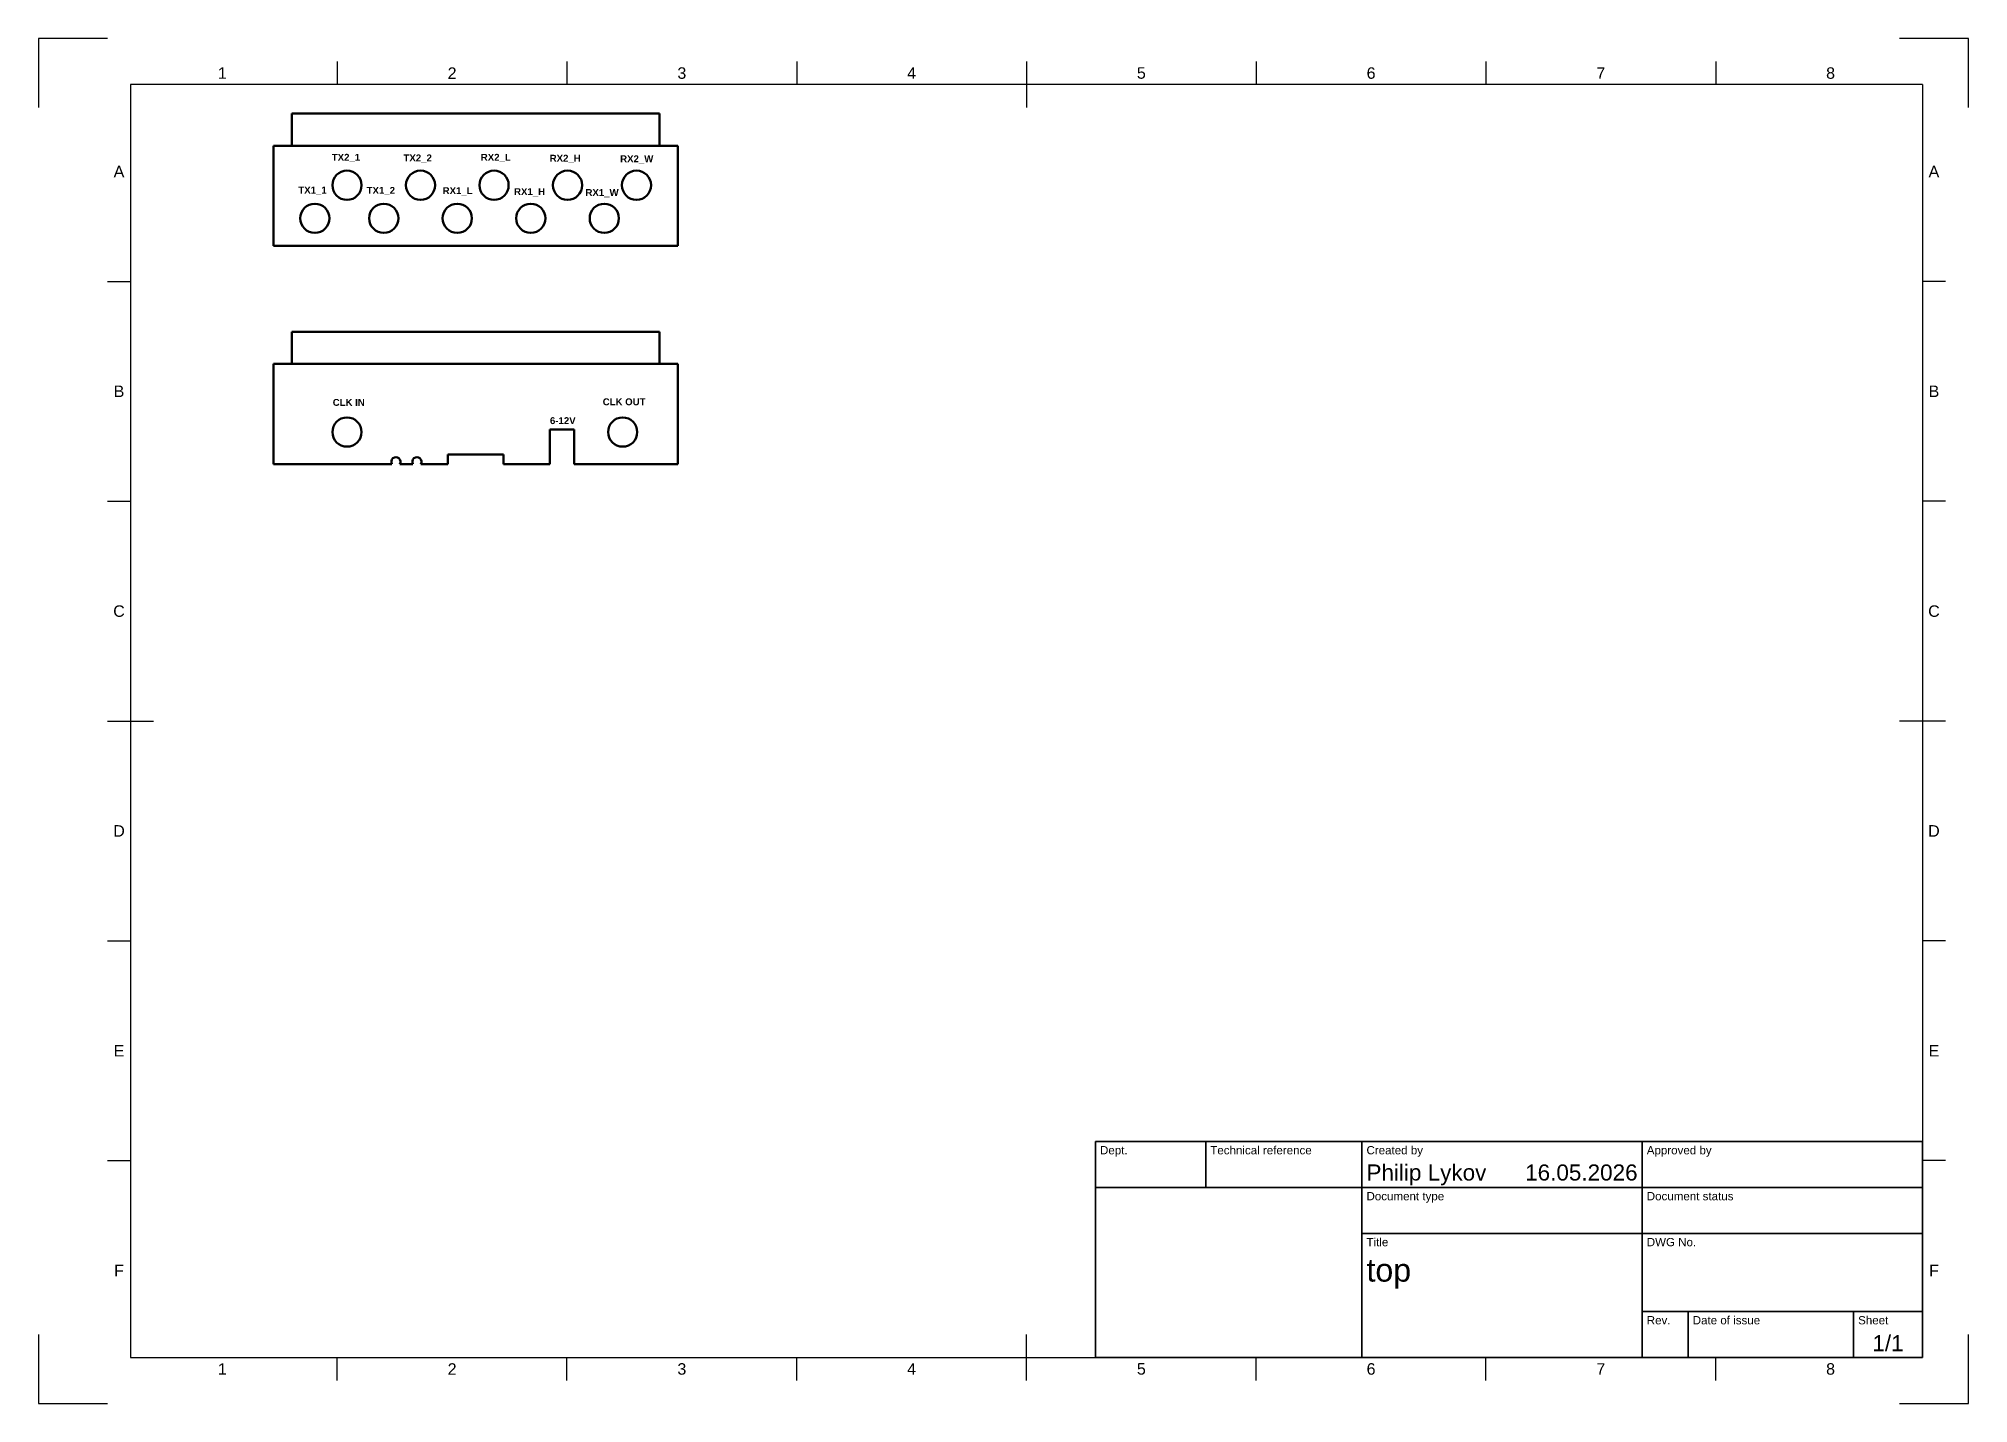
# Model space of a CAD drawing. Header units: millimetres. Extents: x 0 to 420, y 0 to 297.
import ezdxf
from ezdxf.enums import TextEntityAlignment as Align

# ---------------------------------------------------------------- set-up
doc = ezdxf.new("R2010")
doc.units = ezdxf.units.MM
doc.header["$LTSCALE"] = 0.75
for name, color, linetype, lineweight in [('BORDER', 7, 'Continuous', 25), ('Notes', 7, 'Continuous', 25), ('TITLEBLOCK', 7, 'Continuous', 35), ('Visible', 7, 'Continuous', 50)]:
    doc.layers.add(name, color=color, linetype=linetype, lineweight=lineweight)
doc.styles.add('FusionTitle', font='arial.ttf')
doc.styles.get("Standard").update_dxf_attribs({"font": 'arial.ttf'})

# ---------------------------------------------------------------- blocks, each defined once
blk = doc.blocks.new('ISO_A3_SHEET')
at = {"layer": 'BORDER'}
for p, q in [((65, 292), (65, 287)), ((115, 292), (115, 287)), ((165, 292), (165, 287)), ((215, 292), (215, 282)), ((265, 292), (265, 287)), ((315, 292), (315, 287)), ((365, 292), (365, 287)), ((410, 287), (20, 287)), ((20, 287), (20, 10)), ((410, 287), (410, 10)), ((15, 244.16666), (20, 244.16666)), ((415, 244.16666), (410, 244.16666)), ((15, 196.33333), (20, 196.33333)), ((415, 196.33333), (410, 196.33333)), ((15, 148.5), (25, 148.5)), ((415, 148.5), (405, 148.5)), ((15, 100.66667), (20, 100.66667)), ((415, 100.66667), (410, 100.66667)), ((15, 52.83334), (20, 52.83334)), ((415, 52.83334), (410, 52.83334)), ((215, 5), (215, 15)), ((20, 10), (410, 10)), ((65, 5), (65, 10)), ((115, 5), (115, 10)), ((165, 5), (165, 10)), ((265, 5), (265, 10)), ((315, 5), (315, 10)), ((365, 5), (365, 10))]:
    blk.add_line(p, q, dxfattribs=at)
at = {"layer": 'Defpoints'}
for p, q in [((15, 297), (0, 297)), ((0, 297), (0, 282)), ((420, 297), (405, 297)), ((420, 282), (420, 297)), ((0, 15), (0, 0)), ((420, 0), (420, 15)), ((0, 0), (15, 0)), ((405, 0), (420, 0))]:
    blk.add_line(p, q, dxfattribs=at)
at = {"layer": 'BORDER', "style": 'FusionTitle'}
for s, p in [('1', (40, 289.5)), ('2', (90, 289.5)), ('3', (140, 289.5)), ('4', (190, 289.5)), ('5', (240, 289.5)), ('6', (290, 289.5)), ('7', (340, 289.5)), ('8', (390, 289.5)), ('A', (17.5, 268.08333)), ('A', (412.5, 268.08333)), ('B', (17.5, 220.25)), ('B', (412.5, 220.25)), ('C', (17.5, 172.41667)), ('C', (412.5, 172.41667)), ('D', (17.5, 124.58334)), ('D', (412.5, 124.58334)), ('E', (17.5, 76.75001)), ('E', (412.5, 76.75001)), ('F', (17.5, 28.91668)), ('F', (412.5, 28.91668)), ('1', (40, 7.5)), ('2', (90, 7.5)), ('3', (140, 7.5)), ('4', (190, 7.5)), ('5', (240, 7.5)), ('6', (290, 7.5)), ('7', (340, 7.5)), ('8', (390, 7.5))]:
    blk.add_text(s, height=2.5, dxfattribs=at).set_placement(p, align=Align.MIDDLE)
blk = doc.blocks.new('ISO_TITLEBLOCK')
at = {"layer": 'TITLEBLOCK'}
for p, q in [((0, 47), (-180, 47)), ((-180, 47), (-180, 0)), ((-156, 37), (-156, 47)), ((-122, 0), (-122, 47)), ((-61, 0), (-61, 47)), ((0, 0), (0, 47)), ((-180, 37), (0, 37)), ((-122, 27), (0, 27)), ((-61, 10), (0, 10)), ((-51, 0), (-51, 10)), ((-15, 0), (-15, 10)), ((-180, 0), (0, 0))]:
    blk.add_line(p, q, dxfattribs=at)
at = {"layer": 'TITLEBLOCK', "style": 'FusionTitle'}
for s, p in [('Dept.', (-179, 46)), ('Technical reference', (-155, 46)), ('Created by', (-121, 46)), ('Approved by', (-60, 46)), ('Document type', (-121, 36)), ('Document status', (-60, 36)), ('Title', (-121, 26)), ('DWG No.', (-60, 26)), ('Rev.', (-60, 9)), ('Date of issue', (-50, 9)), ('Sheet', (-14, 9))]:
    blk.add_text(s, height=1.8, dxfattribs=at).set_placement(p, align=Align.TOP_LEFT)
for tag, height, p in [('DEPT', 3.5, (-179, 42)), ('TECHNICAL_REFERENCE', 3.5, (-155, 42)), ('CREATED_BY', 3.5, (-121, 42)), ('APPROVED_BY', 3.5, (-60, 42)), ('DOCUMENT_TYPE', 3.5, (-121, 32)), ('DOCUMENT_STATUS', 3.5, (-60, 32)), ('TITLE_1', 5, (-121, 21.5)), ('TITLE_2', 5, (-121, 14)), ('TITLE_3', 5, (-121, 6.5)), ('DATE_OF_ISSUE', 3.5, (-50, 5))]:
    blk.add_attdef(tag, text='', height=height, dxfattribs=at).set_placement(p, align=Align.TOP_LEFT)
for tag, p in [('CREATED_DATE', (-62, 42)), ('APPROVED_DATE', (-0.99, 42))]:
    blk.add_attdef(tag, text='', height=3.5, dxfattribs=at).set_placement(p, align=Align.TOP_RIGHT)
for tag, height, p in [('DRAWING_NUMBER', 5, (-30.5, 19.75)), ('REV', 3.5, (-56, 4.85)), ('SHEET', 3.5, (-7.5, 4.85))]:
    blk.add_attdef(tag, text='', height=height, dxfattribs=at).set_placement(p, align=Align.TOP_CENTER)

msp = doc.modelspace()

# ---------------------------------------------------------------- linework, layer by layer
at = {"layer": 'Visible', "extrusion": (0, 1, 0)}
for p, q in [((57.25, 280.69), (55.12, 280.69)), ((55.12, 280.69), (55.12, 273.69)), ((57.25, 280.69), (132.99, 280.69)), ((135.12, 280.69), (132.99, 280.69)), ((135.12, 273.69), (135.12, 280.69)), ((51.12, 251.89), (51.12, 273.69)), ((51.12, 273.69), (139.12, 273.69)), ((139.12, 251.89), (139.12, 273.69)), ((51.12, 251.89), (139.12, 251.89)), ((55.12, 233.2), (55.12, 226.2)), ((57.25, 233.2), (55.12, 233.2)), ((132.99, 233.2), (57.25, 233.2)), ((135.12, 233.2), (132.99, 233.2)), ((135.12, 226.2), (135.12, 233.2)), ((51.12, 204.4), (51.12, 226.2)), ((139.12, 226.2), (51.12, 226.2)), ((139.12, 204.4), (139.12, 226.2)), ((111.27, 204.4), (111.27, 211.9)), ((111.27, 211.9), (116.57, 211.9)), ((116.57, 204.4), (116.57, 211.9)), ((89.07, 204.4), (89.07, 206.5)), ((89.07, 206.5), (101.17, 206.5)), ((101.17, 204.4), (101.17, 206.5)), ((76.9, 204.4), (51.12, 204.4)), ((81.48, 204.4), (78.63, 204.4)), ((89.07, 204.4), (83.21, 204.4)), ((101.17, 204.4), (111.27, 204.4)), ((139.12, 204.4), (116.57, 204.4))]:
    msp.add_line(p, q, dxfattribs=at)
at = {"layer": 'Visible'}
for centre in [(67.12, 265.09), (83.12, 265.09), (99.12, 265.09), (115.12, 265.09), (130.12, 265.09), (60.12, 257.89), (75.12, 257.89), (91.12, 257.89), (107.12, 257.89), (123.12, 257.89)]:
    msp.add_circle(centre, 3.18, dxfattribs=at)
at = {"layer": 'Visible', "extrusion": (2.22045e-16, 0, -1)}
for centre in [(-67.12, 211.38), (-127.12, 211.38)]:
    msp.add_circle(centre, 3.18, dxfattribs=at)
at = {"layer": 'Visible'}
msp.add_arc((77.77, 204.9), 1, 330, 210, dxfattribs=at)
at = {"layer": 'Visible', "extrusion": (2.22045e-16, 0, -1)}
msp.add_arc((-82.34, 204.9), 1, 330, 210, dxfattribs=at)

# ---------------------------------------------------------------- block references
at = {"layer": 'BORDER'}
msp.add_blockref('ISO_A3_SHEET', (0, 0), dxfattribs=at)
at = {"layer": 'TITLEBLOCK'}
msp.add_blockref('ISO_TITLEBLOCK', (410, 10), dxfattribs=at).add_auto_attribs({'CREATED_DATE': '16.05.2026', 'SHEET': '1/1', 'TITLE_1': 'top', 'CREATED_BY': 'Philip Lykov'})

# ---------------------------------------------------------------- texts
at = {"layer": 'Notes', "char_height": 1.5, "attachment_point": 1}
for s, width, insert in [('{\\fArial|b1|i0|c0|p34;TX2_1}', 4.6157, (63.81, 271.92)), ('{\\fArial|b1|i0|c0|p34;TX2_2}', 4.6157, (79.42, 271.79)), ('{\\fArial|b1|i0|c0|p34;RX2_L}', 4.6157, (96.24, 271.92)), ('{\\fArial|b1|i0|c0|p34;RX2_H}', 4.6157, (111.23, 271.72)), ('{\\fArial|b1|i0|c0|p34;RX2_W}', 4.6157, (126.57, 271.59)), ('{\\fArial|b1|i0|c0|p34;TX1_1}', 4.6157, (56.53, 264.78)), ('{\\fArial|b1|i0|c0|p34;TX1_2}', 4.6157, (71.4, 264.72)), ('{\\fArial|b1|i0|c0|p34;RX1_L}', 4.6157, (87.94, 264.65)), ('{\\fArial|b1|i0|c0|p34;RX1_H}', 4.6157, (103.48, 264.45)), ('{\\fArial|b1|i0|c0|p34;RX1_W}', 4.6157, (119.02, 264.25)), ('{\\fArial|b1|i0|c0|p34;CLK IN}', 9.9382, (64.01, 218.58)), ('{\\fArial|b1|i0|c0|p34;CLK IN}', 9.9382, (64.01, 218.58)), ('{\\fArial|b1|i0|c0|p34;CLK OUT}', 9.9382, (122.77, 218.71)), ('{\\fArial|b1|i0|c0|p34;6-12V}', 6.203, (111.29, 214.61))]:
    msp.add_mtext_dynamic_manual_height_columns(s, width=width, gutter_width=8.75, heights=[0], dxfattribs=dict(at, insert=insert))

doc.saveas('drawing.dxf')
